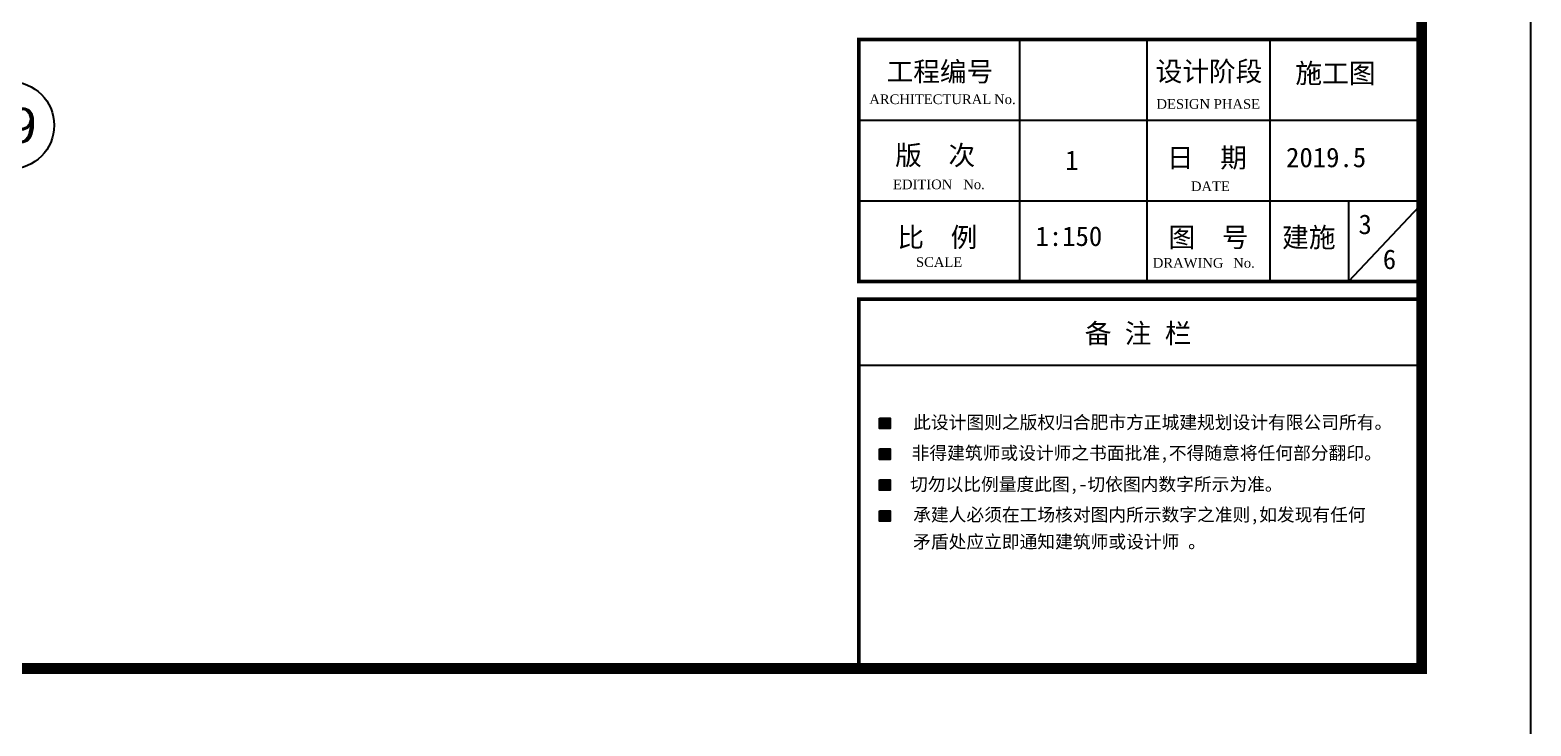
# Model space of a CAD drawing. Extents: x 962303 to 1579583, y -174742 to 224716.
# Drawn here: x 1558992 to 1579583, y 14971 to 24521 of the extents above; entities that cross this region are included whole.
import ezdxf
from ezdxf.enums import TextEntityAlignment as Align

# ---------------------------------------------------------------- set-up
doc = ezdxf.new("R2010")
doc.units = 0
doc.header["$LTSCALE"] = 1000
doc.header["$MEASUREMENT"] = 0
for name, color, linetype in [('1', 140, 'Continuous'), ('AXIS', 3, 'Continuous'), ('AXIS_TEXT', 7, 'Continuous'), ('PUB_TEXT', 7, 'Continuous'), ('PUB_TITLE', 4, 'Continuous')]:
    doc.layers.add(name, color=color, linetype=linetype)
doc.styles.add('_TCH_AXIS', font='COMPLEX', dxfattribs={"bigfont": 'GBCBIG'})
doc.styles.add('COMPLEX', font='COMPLEX')
doc.styles.add('GHF', font='times.ttf')
doc.styles.add('STYLE1', font='simhei.ttf', dxfattribs={"width": 0.8})

# ---------------------------------------------------------------- blocks, each defined once
blk = doc.blocks.new('*U6')
at = {"layer": 'PUB_TEXT', "style": 'STYLE1'}
blk.add_text('备 注 栏', height=180, dxfattribs=at).set_placement((503976, -819747))
blk = doc.blocks.new('_AXISO')
blk.add_circle((0, 0), 0.5)
at = {"layer": 'AXIS_TEXT', "style": 'COMPLEX', "width": 1.041667}
blk.add_attdef('A', text='', height=0.56, dxfattribs=at).set_placement((-0.25, -0.28), (0.25, -0.28), align=Align.FIT)

msp = doc.modelspace()

# ---------------------------------------------------------------- hatches: boundary and pattern name
for points in [[(1570647.8, 19053.7), (1570790.3, 19053.7), (1570790.3, 19196.1), (1570647.8, 19196.1)], [(1570647.8, 18629.5), (1570790.3, 18629.5), (1570790.3, 18771.9), (1570647.8, 18771.9)], [(1570647.8, 18205.3), (1570790.3, 18205.3), (1570790.3, 18347.7), (1570647.8, 18347.7)], [(1570647.8, 17781.1), (1570790.3, 17781.1), (1570790.3, 17923.4), (1570647.8, 17923.4)]]:
    msp.add_hatch(color=256).paths.add_polyline_path(points)

# ---------------------------------------------------------------- linework, layer by layer
for points in [[(1570647.8, 19196.1), (1570790.3, 19196.1), (1570790.3, 19053.7), (1570647.8, 19053.7)], [(1570647.8, 18771.9), (1570790.3, 18771.9), (1570790.3, 18629.5), (1570647.8, 18629.5)], [(1570647.8, 18347.7), (1570790.3, 18347.7), (1570790.3, 18205.3), (1570647.8, 18205.3)], [(1570647.8, 17923.4), (1570790.3, 17923.4), (1570790.3, 17781.1), (1570647.8, 17781.1)]]:
    msp.add_lwpolyline(points, close=True)
at = {"layer": '1'}
msp.add_line((1571030.5, 20827.7), (1578122.8, 20827.7), dxfattribs=at)
at = {"layer": 'PUB_TITLE', "color": 4}
for p, q in [((1570361.3, 24391.2), (1578122.8, 24391.2)), ((1570361.3, 24391.2), (1578122.8, 24391.2)), ((1572566, 24391.2), (1572566, 21070.4)), ((1574311.9, 24391.2), (1574311.9, 21070.4)), ((1575998.8, 24391.2), (1575998.8, 21070.4)), ((1570361.3, 23284.3), (1578122.8, 23284.3)), ((1570361.3, 22177.3), (1578122.8, 22177.3)), ((1578122.8, 22177.3), (1577078.6, 21070.4)), ((1577078.6, 22177.3), (1577078.6, 21070.4)), ((1570361.3, 19922.5), (1578122.8, 19922.5))]:
    msp.add_line(p, q, dxfattribs=at)
at = {"layer": 'PUB_TITLE'}
msp.add_lwpolyline([(1334333.3, 14258.1), (1579583.3, 14258.1), (1579583.3, 77258.1), (1334333.3, 77258.1)], close=True, dxfattribs=at)
at = {"layer": 'PUB_TITLE', "const_width": 150}
msp.add_lwpolyline([(1338083.3, 15758.1), (1578083.3, 15758.1), (1578083.3, 75758.1), (1338083.3, 75758.1)], close=True, dxfattribs=at)
at = {"layer": 'PUB_TITLE', "color": 4, "const_width": 52.2}
msp.add_lwpolyline([(1570361.3, 24391.2), (1578122.8, 24391.2), (1578122.8, 21070.4), (1570361.3, 21070.4)], close=True, dxfattribs=at)
msp.add_lwpolyline([(1570361.3, 15758.1), (1570361.3, 20827.7), (1578122.8, 20827.7), (1578122.8, 16433.3)], dxfattribs=at)

# ---------------------------------------------------------------- block references
at = {"xscale": 1.490946404387368, "yscale": 1.490946356278655, "zscale": 1.490946367463025}
msp.add_blockref('*U6', (822061.2, 1242422.2), dxfattribs=at)
at = {"layer": 'AXIS'}
ref = msp.add_blockref('_AXISO', (1558723.2, 23213.1), dxfattribs=dict(at, xscale=1200, yscale=1200, zscale=1200))
ref.add_attrib('A', '29', dxfattribs={"layer": 'AXIS_TEXT', "height": 450.98, "style": '_TCH_AXIS', "width": 0.970588}).set_placement((1558368.8, 22987.6), (1559077.5, 22987.6), align=Align.FIT)

# ---------------------------------------------------------------- texts
at = {"layer": 'PUB_TEXT'}
for s, height, style, p in [('工程编号', 268.37, 'STYLE1', (1570742.5, 23815.7)), (' 设计阶段', 268.37, 'STYLE1', (1574251.7, 23819.2)), ('施工图', 269.27, 'STYLE1', (1576350.2, 23792.1)), ('ARCHITECTURAL', 132.843, 'GHF', (1570506, 23504.5)), ('No.', 132.84, 'GHF', (1572218.8, 23504.5)), ('     DESIGN PHASE', 132.843, 'GHF', (1574194.4, 23439.6)), ('版  次', 268.37, 'STYLE1', (1570860.5, 22668)), ('1', 269.3, 'STYLE1', (1573192.9, 22598)), ('日  期', 268.37, 'STYLE1', (1574588, 22634.8)), ('2019.5', 269.27, 'STYLE1', (1576223.3, 22638)), ('EDITION', 132.84, 'GHF', (1570831.3, 22336.4)), ('No.', 132.84, 'GHF', (1571795.1, 22336.4)), ('DATE', 132.84, 'GHF', (1574918.1, 22310.3)), ('比  例', 268.37, 'STYLE1', (1570891.3, 21542.3)), ('图  号', 268.37, 'STYLE1', (1574611.4, 21542.6)), ('建施', 269.27, 'STYLE1', (1576168.7, 21540.5)), ('3', 269.3, 'STYLE1', (1577216.7, 21720.6)), ('1:150', 269.27, 'STYLE1', (1572785.8, 21557.3)), ('6', 269.3, 'STYLE1', (1577550.4, 21240.3)), ('SCALE', 132.84, 'GHF', (1571146.1, 21270.1)), ('DRAWING', 132.84, 'GHF', (1574394.9, 21259.1)), ('No.', 132.84, 'GHF', (1575498.6, 21259.1))]:
    msp.add_text(s, height=height, dxfattribs=dict(at, style=style)).set_placement(p)
at = {"layer": 'PUB_TEXT', "style": 'STYLE1', "width": 1}
for s, p in [('此设计图则之版权归合肥市方正城建规划设计有限公司所有。', (1571107.6, 19048.3)), ('非得建筑师或设计师之书面批准,不得随意将任何部分翻印。', (1571086.7, 18627.2)), ('切勿以比例量度此图,-切依图内数字所示为准。', (1571064.8, 18198.4)), ('承建人必须在工场核对图内所示数字之准则,如发现有任何', (1571107.6, 17780.6)), ('矛盾处应立即通知建筑师或设计师 。', (1571107.6, 17410.3))]:
    msp.add_text(s, height=178.466, dxfattribs=at).set_placement(p)

doc.saveas('drawing.dxf')
